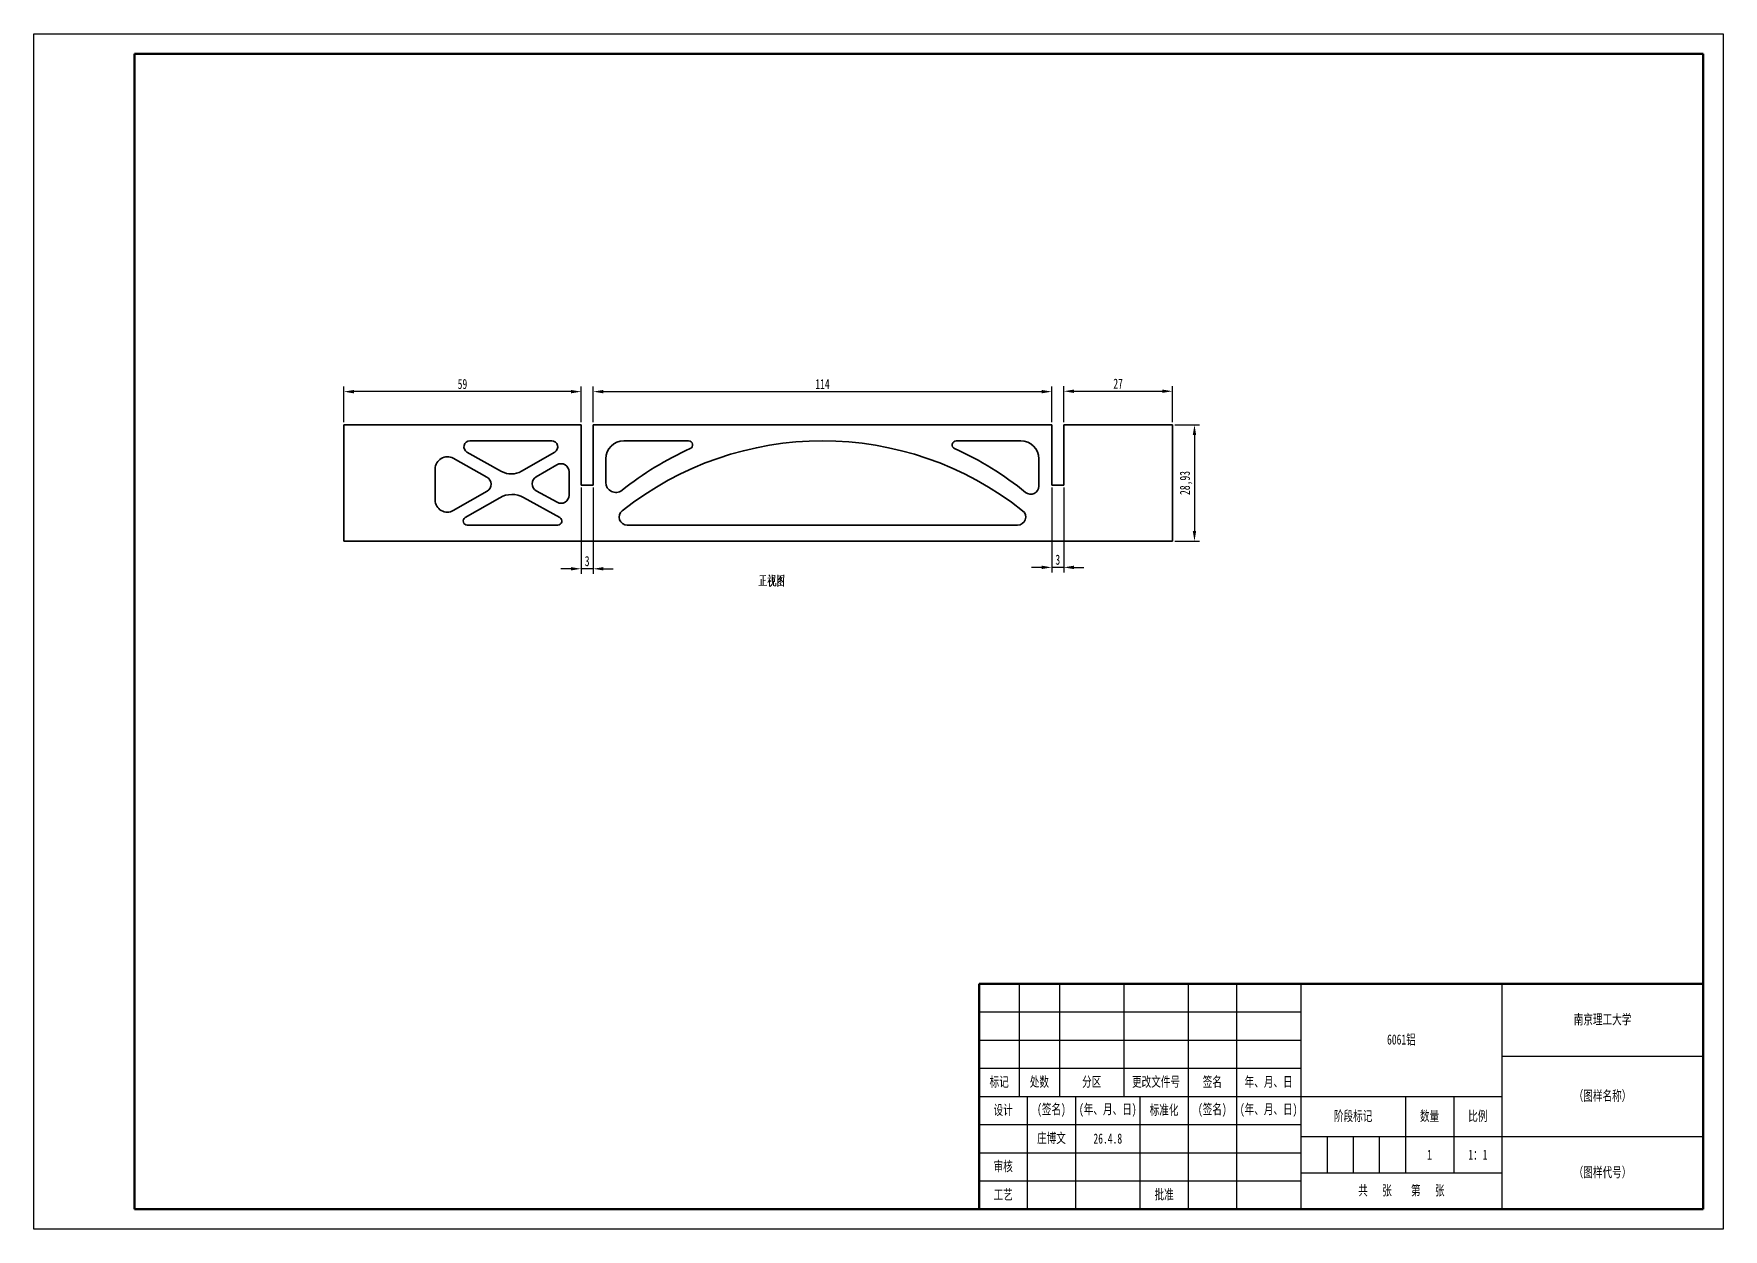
# Model space of a CAD drawing. Header units: millimetres. Extents: x 1050 to 1470, y 766 to 1063.
import ezdxf

# ---------------------------------------------------------------- set-up
doc = ezdxf.new("R2010")
doc.units = ezdxf.units.MM
doc.header["$LTSCALE"] = 0.3
for name, color, linetype, lineweight in [('尺寸线', 3, 'Continuous', 25), ('粗实线', 7, 'Continuous', 50), ('细实线', 7, 'Continuous', 25), ('细文本', 7, 'Continuous', 25)]:
    doc.layers.add(name, color=color, linetype=linetype, lineweight=lineweight)
doc.styles.add('NUT Standard', font='simfang.ttf', dxfattribs={"width": 0.7, "height": 2.5})
doc.dimstyles.new('NUT Standard', dxfattribs={"dimtxt": 2.5, "dimasz": 2.5, "dimexe": 1.25, "dimexo": 0.625, "dimtad": 1, "dimtoh": 1, "dimtxsty": 'NUT Standard', "dimcen": 2.5, "dimadec": 0, "dimazin": 0, "dimtfac": 1, "dimtmove": 0, "dimatfit": 3, "dimfxl": 1, "dimarcsym": 0})

# ---------------------------------------------------------------- blocks, each defined once
blk = doc.blocks.new('*D6')
at = {"layer": 'Defpoints', "color": 0, "transparency": 16777216}
for p in [(1333.11, 965.48), (1333.11, 936.55), (1338.59, 936.55)]:
    blk.add_point(p, dxfattribs=at)
at = {"layer": '尺寸线', "color": 0, "lineweight": -2, "transparency": 16777216}
for p, q in [((1333.73, 965.48), (1339.84, 965.48)), ((1338.59, 962.98), (1338.59, 939.05)), ((1333.73, 936.55), (1339.84, 936.55))]:
    blk.add_line(p, q, dxfattribs=at)
at = {"layer": '尺寸线', "color": 0, "transparency": 16777216}
for points in [[(1338.18, 962.98), (1339.01, 962.98), (1338.59, 965.48)], [(1338.18, 939.05), (1339.01, 939.05), (1338.59, 936.55)]]:
    blk.add_solid(points, dxfattribs=at)
at = {"layer": '尺寸线', "color": 0, "transparency": 16777216, "insert": (1336.53, 951.02), "char_height": 2.5, "attachment_point": 5, "rotation": 90, "style": 'NUT Standard'}
blk.add_mtext('28,93', dxfattribs=at)
blk = doc.blocks.new('*D9')
at = {"layer": 'Defpoints', "color": 0, "transparency": 16777216}
for p in [(1333.11, 973.81), (1306.11, 965.48), (1333.11, 965.48)]:
    blk.add_point(p, dxfattribs=at)
at = {"layer": '尺寸线', "color": 0, "lineweight": -2, "transparency": 16777216}
for p, q in [((1306.11, 966.11), (1306.11, 975.06)), ((1333.11, 966.11), (1333.11, 975.06)), ((1308.61, 973.81), (1330.61, 973.81))]:
    blk.add_line(p, q, dxfattribs=at)
at = {"layer": '尺寸线', "color": 0, "transparency": 16777216}
for points in [[(1308.61, 974.23), (1308.61, 973.4), (1306.11, 973.81)], [(1330.61, 974.23), (1330.61, 973.4), (1333.11, 973.81)]]:
    blk.add_solid(points, dxfattribs=at)
at = {"layer": '尺寸线', "color": 0, "transparency": 16777216, "insert": (1319.61, 975.7), "char_height": 2.5, "attachment_point": 5, "style": 'NUT Standard'}
blk.add_mtext('27', dxfattribs=at)
blk = doc.blocks.new('*D10')
at = {"layer": 'Defpoints', "color": 0, "transparency": 16777216}
for p in [(1303.11, 950.5), (1306.11, 950.5), (1303.11, 930.05)]:
    blk.add_point(p, dxfattribs=at)
at = {"layer": '尺寸线', "color": 0, "lineweight": -2, "transparency": 16777216}
for p, q in [((1303.11, 949.88), (1303.11, 928.8)), ((1306.11, 949.88), (1306.11, 928.8)), ((1300.61, 930.05), (1298.11, 930.05)), ((1306.11, 930.05), (1303.11, 930.05)), ((1308.61, 930.05), (1311.11, 930.05))]:
    blk.add_line(p, q, dxfattribs=at)
at = {"layer": '尺寸线', "color": 0, "transparency": 16777216}
for points in [[(1300.61, 930.47), (1300.61, 929.63), (1303.11, 930.05)], [(1308.61, 930.47), (1308.61, 929.63), (1306.11, 930.05)]]:
    blk.add_solid(points, dxfattribs=at)
at = {"layer": '尺寸线', "color": 0, "transparency": 16777216, "insert": (1304.61, 931.94), "char_height": 2.5, "attachment_point": 5, "style": 'NUT Standard'}
blk.add_mtext('3', dxfattribs=at)
blk = doc.blocks.new('*D11')
at = {"layer": 'Defpoints', "color": 0, "transparency": 16777216}
for p in [(1303.11, 973.71), (1189.11, 965.48), (1303.11, 965.48)]:
    blk.add_point(p, dxfattribs=at)
at = {"layer": '尺寸线', "color": 0, "lineweight": -2, "transparency": 16777216}
for p, q in [((1189.11, 966.11), (1189.11, 974.96)), ((1303.11, 966.11), (1303.11, 974.96)), ((1191.61, 973.71), (1300.61, 973.71))]:
    blk.add_line(p, q, dxfattribs=at)
at = {"layer": '尺寸线', "color": 0, "transparency": 16777216}
for points in [[(1191.61, 974.13), (1191.61, 973.29), (1189.11, 973.71)], [(1300.61, 974.13), (1300.61, 973.29), (1303.11, 973.71)]]:
    blk.add_solid(points, dxfattribs=at)
at = {"layer": '尺寸线', "color": 0, "transparency": 16777216, "insert": (1246.11, 975.58), "char_height": 2.5, "attachment_point": 5, "style": 'NUT Standard'}
blk.add_mtext('114', dxfattribs=at)
blk = doc.blocks.new('*D12')
at = {"layer": 'Defpoints', "color": 0, "transparency": 16777216}
for p in [(1127.11, 973.71), (1127.11, 965.48), (1186.11, 965.48)]:
    blk.add_point(p, dxfattribs=at)
at = {"layer": '尺寸线', "color": 0, "lineweight": -2, "transparency": 16777216}
for p, q in [((1127.11, 966.11), (1127.11, 974.96)), ((1186.11, 966.11), (1186.11, 974.96)), ((1183.61, 973.71), (1129.61, 973.71))]:
    blk.add_line(p, q, dxfattribs=at)
at = {"layer": '尺寸线', "color": 0, "transparency": 16777216}
for points in [[(1129.61, 974.13), (1129.61, 973.29), (1127.11, 973.71)], [(1183.61, 974.13), (1183.61, 973.29), (1186.11, 973.71)]]:
    blk.add_solid(points, dxfattribs=at)
at = {"layer": '尺寸线', "color": 0, "transparency": 16777216, "insert": (1156.61, 975.6), "char_height": 2.5, "attachment_point": 5, "rotation": 0.0004, "style": 'NUT Standard'}
blk.add_mtext('59', dxfattribs=at)
blk = doc.blocks.new('*D13')
at = {"layer": 'Defpoints', "color": 0, "transparency": 16777216}
for p in [(1186.11, 950.5), (1189.11, 950.5), (1186.11, 929.7)]:
    blk.add_point(p, dxfattribs=at)
at = {"layer": '尺寸线', "color": 0, "lineweight": -2, "transparency": 16777216}
for p, q in [((1186.11, 949.88), (1186.11, 928.45)), ((1189.11, 949.88), (1189.11, 928.45)), ((1183.61, 929.7), (1181.11, 929.7)), ((1189.11, 929.7), (1186.11, 929.7)), ((1191.61, 929.7), (1194.11, 929.7))]:
    blk.add_line(p, q, dxfattribs=at)
at = {"layer": '尺寸线', "color": 0, "transparency": 16777216}
for points in [[(1183.61, 930.12), (1183.61, 929.29), (1186.11, 929.7)], [(1191.61, 930.12), (1191.61, 929.29), (1189.11, 929.7)]]:
    blk.add_solid(points, dxfattribs=at)
at = {"layer": '尺寸线', "color": 0, "transparency": 16777216, "insert": (1187.61, 931.59), "char_height": 2.5, "attachment_point": 5, "style": 'NUT Standard'}
blk.add_mtext('3', dxfattribs=at)

msp = doc.modelspace()

# ---------------------------------------------------------------- linework, layer by layer
for p, q in [((1050.042, 1062.619), (1470.042, 1062.619)), ((1050.042, 765.619), (1050.042, 1062.619)), ((1470.042, 1062.619), (1470.042, 765.619)), ((1470.042, 765.619), (1050.042, 765.619))]:
    msp.add_line(p, q)
at = {"color": 7, "lineweight": 35}
for p, q in [((1127.109, 965.483), (1186.109, 965.483)), ((1127.109, 965.483), (1127.109, 936.55)), ((1186.109, 965.483), (1186.109, 950.503)), ((1189.109, 965.483), (1303.109, 965.483)), ((1189.109, 950.503), (1189.109, 965.483)), ((1303.109, 965.483), (1303.109, 950.503)), ((1306.109, 965.483), (1333.109, 965.483)), ((1306.109, 950.503), (1306.109, 965.483)), ((1333.109, 965.483), (1333.109, 936.55)), ((1157.732, 958.672), (1166.353, 953.882)), ((1178.797, 961.483), (1158.461, 961.483)), ((1179.546, 958.684), (1171.277, 953.92)), ((1196.724, 961.483), (1212.847, 961.483)), ((1279.37, 961.483), (1295.388, 961.483)), ((1149.842, 954.525), (1149.842, 946.762)), ((1154.299, 957.148), (1162.704, 952.478)), ((1180.11, 955.547), (1174.948, 952.573)), ((1183.109, 953.814), (1183.109, 947.971)), ((1192.224, 956.983), (1192.224, 951.171)), ((1299.888, 956.983), (1299.888, 950.211)), ((1189.109, 950.503), (1186.109, 950.503)), ((1306.109, 950.503), (1303.109, 950.503)), ((1162.731, 948.997), (1154.34, 944.163)), ((1165.911, 947.367), (1157.317, 942.416)), ((1171.82, 947.412), (1180.798, 942.424)), ((1174.975, 949.091), (1180.137, 946.223)), ((1180.313, 940.55), (1157.817, 940.55)), ((1294.636, 940.55), (1197.581, 940.55)), ((1127.109, 936.55), (1333.109, 936.55))]:
    msp.add_line(p, q, dxfattribs=at)
at = {"color": 7, "lineweight": 13}
for points in [[(1232.804, 928.223), (1233.084, 927.803)], [(1235.009, 928.223), (1235.009, 926.753), (1235.009, 925.248)], [(1230.284, 925.528), (1232.244, 925.633)], [(1230.564, 927.943), (1232.069, 928.013)], [(1230.844, 927.138), (1230.844, 925.563)], [(1231.334, 927.943), (1231.334, 926.788), (1231.334, 925.598)], [(1231.334, 926.823), (1231.964, 926.893)], [(1233.154, 927.558), (1232.979, 927.068), (1232.489, 926.333)], [(1232.524, 927.348), (1233.084, 927.418)], [(1232.979, 927.068), (1232.979, 925.283)], [(1232.979, 926.893), (1233.294, 926.578)], [(1233.084, 925.283), (1233.364, 925.563)], [(1233.364, 925.563), (1233.609, 925.913)], [(1233.574, 928.188), (1233.574, 926.508)], [(1234.239, 928.013), (1233.574, 927.943)], [(1233.784, 926.543), (1233.609, 925.913)], [(1233.889, 927.593), (1233.784, 926.543)], [(1233.924, 925.563), (1233.924, 926.648)], [(1234.064, 925.458), (1233.924, 925.563)], [(1234.484, 925.458), (1234.064, 925.458)], [(1234.169, 926.438), (1234.239, 928.118)], [(1234.484, 926.088), (1234.484, 925.458)], [(1235.009, 928.188), (1235.009, 926.788), (1235.009, 925.388)], [(1236.479, 928.048), (1235.009, 927.908)], [(1235.009, 925.493), (1236.374, 925.598)], [(1235.079, 926.298), (1235.569, 926.718)], [(1235.779, 927.768), (1235.219, 926.963)], [(1235.534, 927.208), (1236.234, 926.473)], [(1235.534, 926.123), (1235.884, 925.738)], [(1235.569, 927.418), (1236.024, 927.488)], [(1235.569, 926.718), (1235.779, 926.998)], [(1235.639, 926.508), (1235.884, 926.228)], [(1235.779, 926.998), (1236.129, 927.628)], [(1236.234, 926.473), (1236.409, 926.508)], [(1236.444, 925.318), (1236.444, 925.423), (1236.374, 925.598)], [(1236.444, 925.423), (1236.444, 926.788), (1236.479, 928.188)]]:
    msp.add_lwpolyline(points, dxfattribs=at)
at = {"color": 7, "lineweight": 35}
for centre, radius, start, end in [((1158.461, 959.983), 1.5, 90, 240.94139), ((1178.797, 959.983), 1.5, 299.9453, 90), ((1196.724, 956.983), 4.5, 90, 179.99999), ((1246.109, 886.627), 80, 114.24446, 128.52396), ((1246.109, 881.483), 80, 51.52692, 128.47309), ((1212.847, 960.483), 1, 294.24446, 90), ((1279.37, 960.483), 1, 90, 245.75554), ((1246.109, 886.627), 80, 50.84198, 65.75554), ((1295.388, 956.983), 4.5, 0, 90), ((1152.842, 954.525), 3, 60.94139, 179.99999), ((1168.781, 958.253), 5, 240.94139, 299.9453), ((1181.109, 953.814), 2, 0, 119.94531), ((1161.732, 950.73), 2, 299.9453, 60.94139), ((1175.946, 950.84), 2, 119.94531, 240.94139), ((1194.724, 951.171), 2.5, 180.00001, 308.52395), ((1297.888, 950.211), 2, 230.84198, 0), ((1152.842, 946.762), 3, 180.00001, 299.9453), ((1168.906, 942.168), 6, 60.94139, 119.94531), ((1181.109, 947.971), 2, 240.94139, 0), ((1157.817, 941.55), 1, 119.94531, 270), ((1180.313, 941.55), 1, 270, 60.94139), ((1197.581, 942.55), 2, 128.47309, 270), ((1294.636, 942.55), 2, 270, 51.52692)]:
    msp.add_arc(centre, radius, start, end, dxfattribs=at)
at = {"layer": '粗实线'}
for p, q in [((1075.042, 770.619), (1075.042, 1057.619)), ((1075.042, 1057.619), (1465.042, 1057.619)), ((1465.042, 1057.619), (1465.042, 770.619)), ((1285.042, 826.619), (1465.042, 826.619)), ((1285.042, 770.619), (1285.042, 826.619)), ((1465.042, 770.619), (1075.042, 770.619)), ((1285.042, 770.619), (1465.042, 770.619))]:
    msp.add_line(p, q, dxfattribs=at)
at = {"layer": '细实线'}
for p, q in [((1295.042, 826.619), (1295.042, 798.619)), ((1305.042, 826.619), (1305.042, 798.619)), ((1321.042, 826.619), (1321.042, 798.619)), ((1337.042, 826.619), (1337.042, 798.619)), ((1349.042, 826.619), (1349.042, 798.619)), ((1365.042, 826.619), (1365.042, 770.619)), ((1415.042, 826.619), (1415.042, 770.619)), ((1285.042, 819.619), (1365.042, 819.619)), ((1285.042, 812.619), (1365.042, 812.619)), ((1415.042, 808.619), (1465.042, 808.619)), ((1285.042, 805.619), (1365.042, 805.619)), ((1285.042, 798.619), (1415.042, 798.619)), ((1297.042, 798.619), (1297.042, 770.619)), ((1309.042, 798.619), (1309.042, 770.619)), ((1325.042, 798.619), (1325.042, 770.619)), ((1337.042, 798.619), (1337.042, 770.619)), ((1349.042, 798.619), (1349.042, 770.619)), ((1391.042, 798.619), (1391.042, 779.619)), ((1403.042, 798.619), (1403.042, 779.619)), ((1285.042, 791.619), (1365.042, 791.619)), ((1365.042, 788.619), (1465.042, 788.619)), ((1371.542, 788.619), (1371.542, 779.619)), ((1378.042, 788.619), (1378.042, 779.619)), ((1384.542, 788.619), (1384.542, 779.619)), ((1285.042, 784.619), (1365.042, 784.619)), ((1285.042, 777.619), (1365.042, 777.619)), ((1365.042, 779.619), (1415.042, 779.619))]:
    msp.add_line(p, q, dxfattribs=at)

# ---------------------------------------------------------------- texts
at = {"layer": '粗实线', "char_height": 2.5, "attachment_point": 5, "style": 'NUT Standard'}
for s, width, insert in [('\\pxqc;庄博文', 12, (1303.042, 788.119)), ('26.4.8', 16, (1317.042, 788.119)), ('\\pxqc;{\\fFangSong|b0|i0|c134|p49;1}', 12, (1397.042, 784.119)), ('\\pxqc;{\\fFangSong|b0|i0|c134|p49;1：1}', 12, (1409.042, 784.119))]:
    msp.add_mtext_dynamic_manual_height_columns(s, width=width, gutter_width=12.5, heights=[0], dxfattribs=dict(at, insert=insert))
at = {"layer": '细文本', "char_height": 2.5, "attachment_point": 5, "style": 'NUT Standard'}
for s, insert, width in [('{\\fFangSong|b0|i0|c134|p49;南京理工大学}', (1440.042, 817.619), 50), ('6061铝', (1390.042, 812.619), 50), ('标记', (1290.042, 802.119), 10), ('处数', (1300.042, 802.119), 10), ('分区', (1313.042, 802.119), 16), ('更改文件号', (1329.042, 802.119), 16), ('签名', (1343.042, 802.119), 12), ('年、月、日', (1357.042, 802.119), 16), ('（图样名称）', (1440.042, 798.619), 50), ('设计', (1291.042, 795.119), 12), ('(签名)', (1303.042, 795.119), 12), ('(年、月、日)', (1317.042, 795.119), 16), ('标准化', (1331.042, 795.119), 12), ('(签名)', (1343.042, 795.119), 12), ('(年、月、日)', (1357.042, 795.119), 16), ('阶段标记', (1378.042, 793.619), 26), ('数量', (1397.042, 793.619), 12), ('比例', (1409.042, 793.619), 12), ('审核', (1291.042, 781.119), 12), ('（图样代号）', (1440.042, 779.619), 50), ('工艺', (1291.042, 774.119), 12), ('批准', (1331.042, 774.119), 12), ('共   张    第   张', (1390.042, 775.119), 50)]:
    msp.add_mtext(s, dxfattribs=dict(at, insert=insert, width=width))

# ---------------------------------------------------------------- dimensions: what is measured, and where the dimension line sits
at = {"layer": '尺寸线'}
dim = msp.add_aligned_dim(p1=(1186.109, 965.483), p2=(1127.109, 965.483), distance=-8.226, dimstyle='NUT Standard', dxfattribs=at)
dim.commit()
dim.dimension.update_dxf_attribs({"geometry": '*D12', "text_midpoint": (1156.609, 975.598)})
for base, p1, p2, picture, middle in [((1303.109, 973.709), (1189.109, 965.483), (1303.109, 965.483), '*D11', (1246.109, 975.584)), ((1333.109, 973.813), (1306.109, 965.483), (1333.109, 965.483), '*D9', (1319.609, 975.703)), ((1186.109, 929.704), (1189.109, 950.503), (1186.109, 950.503), '*D13', (1187.609, 931.593)), ((1303.109, 930.05), (1306.109, 950.503), (1303.109, 950.503), '*D10', (1304.609, 931.94))]:
    dim = msp.add_linear_dim(base=base, p1=p1, p2=p2, dimstyle='NUT Standard', dxfattribs=at)
    dim.commit()
    dim.dimension.update_dxf_attribs({"geometry": picture, "text_midpoint": middle})
dim = msp.add_linear_dim(base=(1338.593, 936.55), p1=(1333.109, 965.483), p2=(1333.109, 936.55), angle=90, dimstyle='NUT Standard', dxfattribs=at)
dim.commit()
dim.dimension.update_dxf_attribs({"geometry": '*D6', "text_midpoint": (1336.525, 951.016)})

doc.saveas('drawing.dxf')
